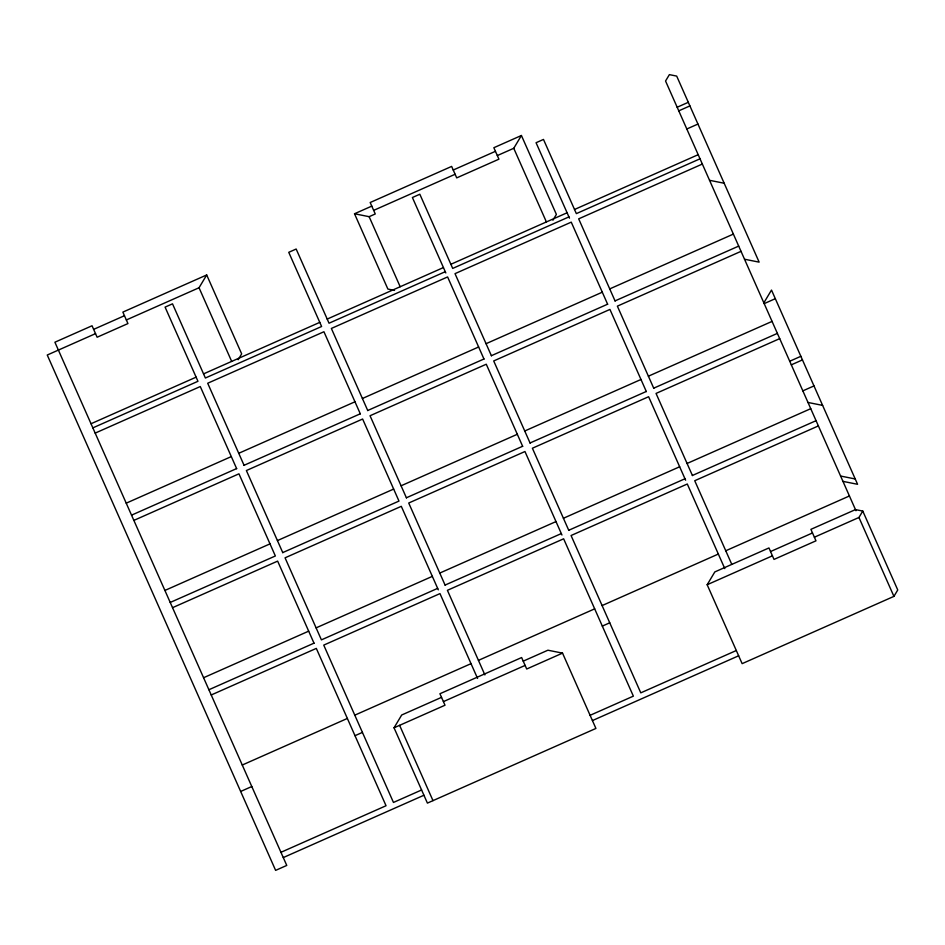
<?xml version="1.0" encoding="UTF-8"?>
<svg xmlns="http://www.w3.org/2000/svg" width="945" height="945" viewBox="0 0 945 945"><rect width="100%" height="100%" fill="white"/><g stroke="black" fill="none" stroke-linecap="round" stroke-linejoin="round"><path stroke-width="1.42" d="M126.346 319.965L199.041 287.752L206.695 274.96L241.66 353.867L238.187 359.691M497.33 155.571L513.761 148.294L521.416 135.489L556.381 214.409L552.908 220.22M523.223 661.146L547.911 650.207L562.535 653.125L595.917 728.441L427.412 803.108L394.041 727.804L401.696 714.999L441.528 697.351M763.843 302.849L771.498 290.056L857.587 484.301L842.952 481.371M707.167 584.731L714.822 571.926L768.947 547.946L774.026 559.416L815.984 540.823L810.904 529.354L855.473 509.603L862.785 511.068L897.75 589.975L893.923 596.378L742.132 663.65L707.167 584.731L772.431 555.814M814.389 537.209L858.958 517.47L862.785 511.068M206.695 274.96L122.862 312.11L127.941 323.568L97.122 337.235L92.043 325.765L54.904 342.22L286.76 865.431L275.621 870.369L47.25 355.025L95.528 333.632M521.416 135.489L493.845 147.715L498.925 159.173L456.718 177.884L451.639 166.414L370.18 202.513L375.26 213.972L369.141 216.688L354.517 213.759L387.887 289.075L394.537 290.398M93.638 329.368L124.456 315.713M354.517 213.759L371.775 206.116M453.234 170.017L495.44 151.318M373.665 210.369L455.124 174.27M677.163 107.246L688.303 102.308M678.758 110.849L689.897 105.911M686.802 128.993L697.942 124.055M91.027 423.738L196.123 377.161M203.553 373.877L319.776 322.363M327.206 319.079L443.441 267.565M450.871 264.281L567.106 212.767M574.525 209.483L698.19 154.685M92.858 427.872L197.954 381.296L165.08 307.113L172.51 303.829L205.384 378.012L321.607 326.497L288.745 252.315L296.163 249.031L329.037 323.214L445.272 271.699M568.937 216.901L452.702 268.415L419.828 194.233L412.398 197.517L445.827 272.963M700.021 158.807L576.356 213.617L543.481 139.435L536.063 142.719L569.492 218.165M95.185 433.105L200.281 386.54L236.675 468.696M702.348 164.052L578.683 218.85L615.089 301.006M126.228 503.165L231.312 456.589M238.742 453.293L354.977 401.79M362.407 398.495L478.631 346.992M486.061 343.696L602.296 292.194M609.726 288.898L733.379 234.1M131.544 515.155L236.628 468.59M244.058 465.294L360.293 413.792M367.723 410.496L483.958 358.994M491.376 355.698L607.611 304.195M615.041 300.9L738.695 246.102M133.859 520.4L238.955 473.823L275.361 555.979L170.218 602.449M741.022 251.346L617.368 306.145L653.763 388.3M764.186 303.617L775.325 298.679M164.902 590.448L269.998 543.871M277.428 540.587L393.652 489.073M401.082 485.789L517.317 434.275M524.747 430.991L640.982 379.477M648.4 376.193L772.065 321.394M282.744 552.589L398.979 501.074L362.62 419.025L246.385 470.539L282.791 552.695M406.397 497.779L522.632 446.276M530.062 442.981L646.297 391.478M653.716 388.182L777.381 333.384M172.545 607.682L277.641 561.117L314.047 643.273M779.708 338.629L656.043 393.427L692.449 475.583M789.725 361.238L800.864 356.3M791.319 364.841L802.459 359.903M802.848 390.864L813.988 385.926M203.588 677.73L308.672 631.166M316.103 627.87L432.337 576.367M439.768 573.072L556.003 521.569M563.421 518.273L679.656 466.771M687.086 463.475L810.739 408.677M208.904 689.732L314 643.167M437.653 588.369L321.418 639.871L285.059 557.822L401.294 506.319L438.303 589.822M445.083 585.073L561.318 533.571M568.736 530.275L684.971 478.772M692.401 475.477L816.067 420.679M211.231 694.977L316.315 648.4L386.044 805.742L280.948 852.307M818.382 425.923L694.729 480.721L731.713 564.2M242.263 765.025L347.358 718.448M354.788 715.164L471.023 663.65M478.442 660.366L594.677 608.852M602.107 605.568L718.342 554.053M725.76 550.77L849.425 495.971M355.001 735.694L362.431 732.399M602.319 626.098L609.749 622.802M770.541 551.549L812.499 532.956M240.656 791.461L251.795 786.524M443.406 701.615L525.113 665.41M394.041 727.804L445.012 705.218L439.921 693.748L521.628 657.543L526.708 669.013L562.535 653.125M421.6 789.985L393.463 802.447L323.745 645.116L439.98 593.602L477.568 678.427M590.093 715.318L633.363 696.146L563.633 538.804L447.41 590.318L484.891 674.919M736.32 650.514L640.781 692.85L571.063 535.52L687.298 484.005L724.791 568.606M283.276 857.576L423.927 795.241M592.432 720.574L738.647 655.783M709.541 180.306L724.165 183.236M744.518 259.225L759.142 262.143L676.691 76.096L669.379 74.631L665.552 81.022L855.969 510.737M807.987 402.464L822.611 405.381M840.601 476.044L855.225 478.973M858.958 517.47L893.923 596.378M607.659 304.302L571.252 222.146L455.017 273.648L491.424 355.804M646.345 391.584L609.938 309.428L493.703 360.943L530.11 443.099M685.621 480.214L648.613 396.723L532.389 448.225L568.784 530.381M513.761 148.294L546.399 221.945M484.005 359.1L447.599 276.944L331.364 328.447L367.77 410.603M522.679 446.383L486.273 364.227L370.038 415.741L406.444 497.897M561.956 535.024L524.959 451.521L408.724 503.023L445.13 585.179M369.141 216.688L400.184 286.737M360.34 413.898L323.934 331.742L207.699 383.245L244.105 465.401M399.605 725.335L432.987 800.639M199.041 287.752L231.679 361.403"/></g></svg>
